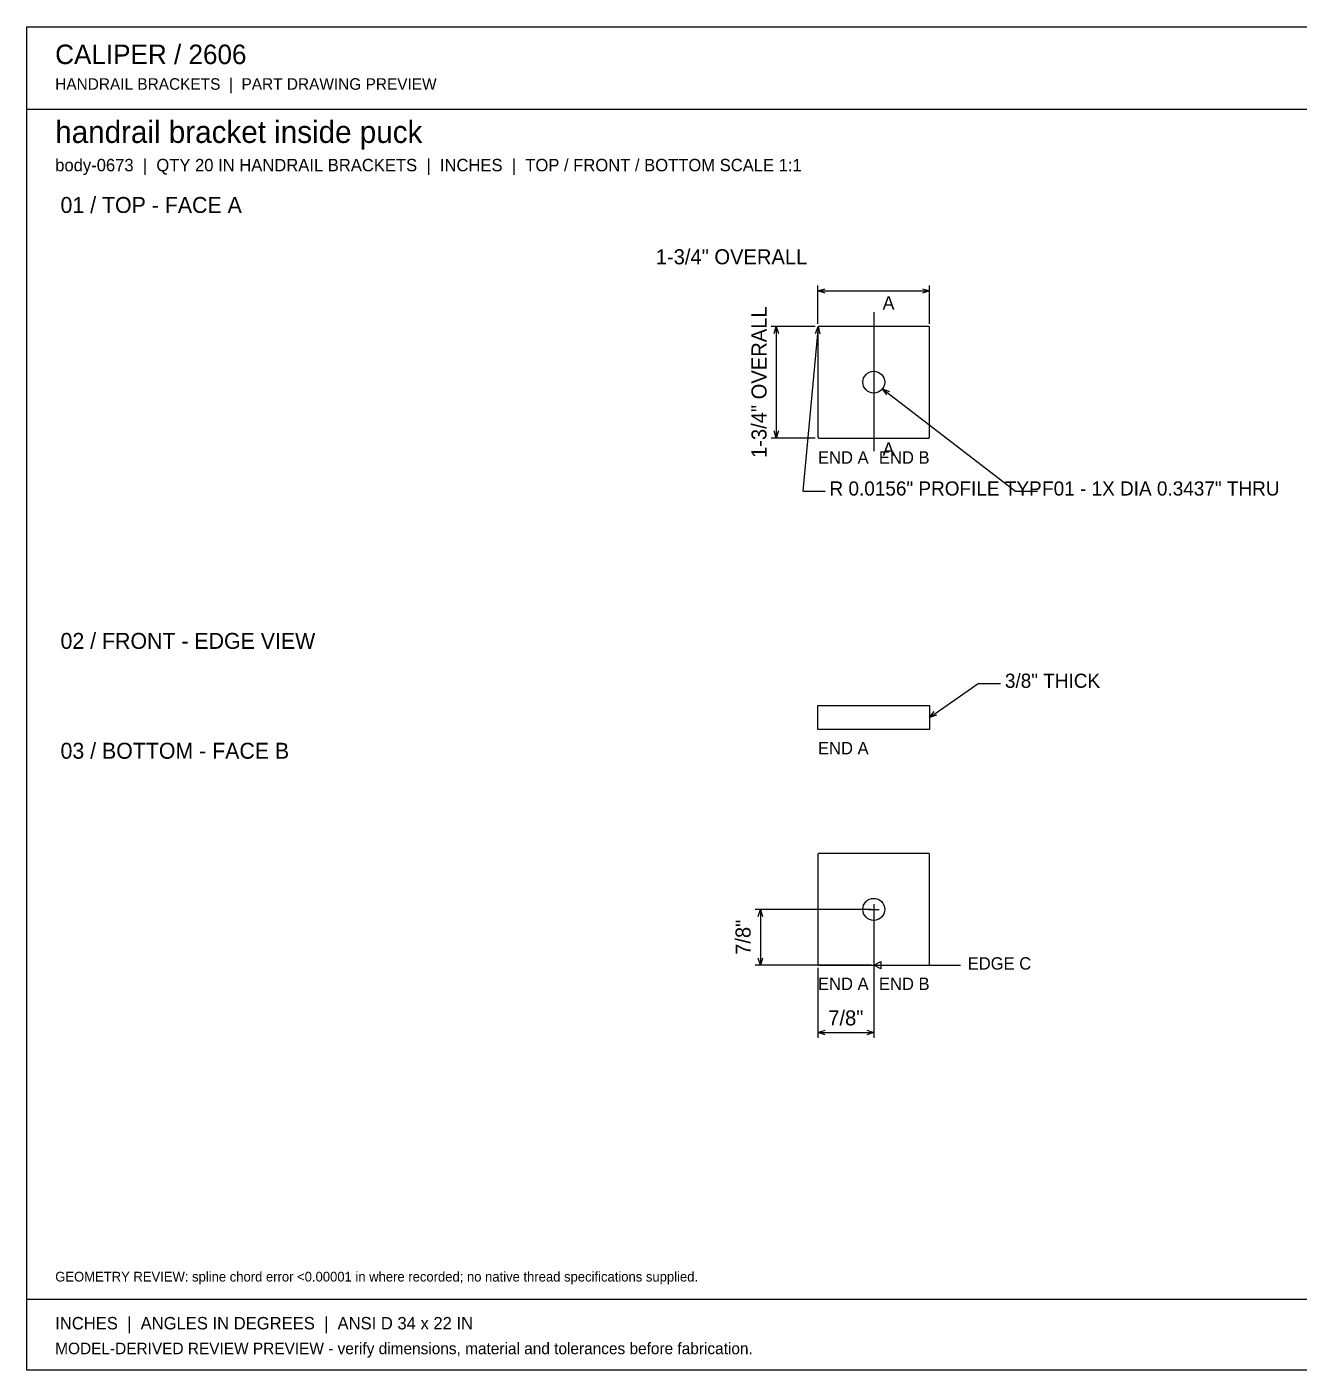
# Model space of a CAD drawing. Header units: inches. Extents: x 0.5 to 33.5, y 0.5 to 21.5.
# Drawn here: x 0.47 to 20.42, y 0.47 to 21.53 of the extents above; entities that cross this region are included whole.
import ezdxf
from ezdxf.enums import TextEntityAlignment as Align

# ---------------------------------------------------------------- set-up
doc = ezdxf.new("R2010")
doc.units = ezdxf.units.IN
doc.header["$MEASUREMENT"] = 0

msp = doc.modelspace()

# ---------------------------------------------------------------- linework, layer by layer
at = {"layer": 'ANNOTATION'}
for p, q in [((12.875, 16.875), (12.875, 17.472)), ((12.875, 17.389), (12.986, 17.424)), ((12.875, 17.389), (14.625, 17.389)), ((12.986, 17.354), (12.875, 17.389)), ((14.514, 17.424), (14.625, 17.389)), ((14.625, 17.389), (14.514, 17.354)), ((14.625, 16.875), (14.625, 17.472)), ((13.75, 17.056), (13.75, 14.875)), ((12.833, 16.833), (12.139, 16.833)), ((12.187, 16.722), (12.222, 16.833)), ((12.222, 16.833), (12.222, 15.083)), ((12.222, 16.833), (12.257, 16.722)), ((12.88, 16.829), (12.639, 14.25)), ((12.835, 16.721), (12.88, 16.829)), ((12.88, 16.829), (12.904, 16.715)), ((13.886, 15.854), (15.972, 14.25)), ((13.953, 15.758), (13.886, 15.854)), ((13.886, 15.854), (13.995, 15.813)), ((12.222, 15.083), (12.187, 15.194)), ((12.257, 15.194), (12.222, 15.083)), ((12.833, 15.083), (12.139, 15.083)), ((12.639, 14.25), (12.986, 14.25)), ((15.972, 14.25), (16.319, 14.25)), ((14.625, 10.701), (15.389, 11.236)), ((15.389, 11.236), (15.736, 11.236)), ((14.625, 10.701), (14.696, 10.794)), ((14.736, 10.737), (14.625, 10.701)), ((13.708, 7.694), (11.889, 7.694)), ((11.937, 7.583), (11.972, 7.694)), ((11.972, 7.694), (11.972, 6.819)), ((11.972, 7.694), (12.007, 7.583)), ((13.667, 7.694), (13.833, 7.694)), ((13.75, 7.778), (13.75, 7.611)), ((13.75, 7.653), (13.75, 5.681)), ((13.708, 6.819), (11.889, 6.819)), ((11.972, 6.819), (11.937, 6.931)), ((12.007, 6.931), (11.972, 6.819)), ((12.875, 6.778), (12.875, 5.681)), ((13.75, 6.819), (13.861, 6.875)), ((13.75, 6.819), (15.111, 6.819)), ((13.861, 6.764), (13.75, 6.819)), ((13.861, 6.875), (13.861, 6.764)), ((12.875, 5.764), (12.986, 5.799)), ((12.875, 5.764), (13.75, 5.764)), ((12.986, 5.729), (12.875, 5.764)), ((13.639, 5.799), (13.75, 5.764)), ((13.75, 5.764), (13.639, 5.729))]:
    msp.add_line(p, q, dxfattribs=at)
at = {"layer": 'OUTLINE'}
for p, q in [((0.472, 21.528), (33.528, 21.528)), ((0.472, 0.472), (0.472, 21.528)), ((0.472, 20.236), (33.528, 20.236)), ((12.876, 16.822), (12.875, 16.822)), ((12.875, 16.822), (12.875, 16.821)), ((12.875, 16.821), (12.875, 16.821)), ((12.875, 16.821), (12.875, 16.82)), ((12.875, 16.82), (12.875, 16.82)), ((12.875, 16.82), (12.875, 16.82)), ((12.875, 16.82), (12.875, 16.819)), ((12.875, 16.819), (12.875, 16.819)), ((12.875, 16.819), (12.875, 16.818)), ((12.875, 16.818), (12.875, 15.099)), ((12.875, 16.818), (12.875, 16.818)), ((12.875, 16.818), (12.875, 16.818)), ((12.877, 16.824), (12.876, 16.824)), ((12.876, 16.824), (12.876, 16.824)), ((12.876, 16.824), (12.876, 16.823)), ((12.876, 16.823), (12.876, 16.823)), ((12.876, 16.823), (12.876, 16.823)), ((12.876, 16.823), (12.876, 16.822)), ((12.876, 16.822), (12.876, 16.822)), ((12.878, 16.826), (12.877, 16.826)), ((12.877, 16.826), (12.877, 16.826)), ((12.877, 16.826), (12.877, 16.825)), ((12.877, 16.825), (12.877, 16.825)), ((12.877, 16.825), (12.877, 16.825)), ((12.877, 16.825), (12.877, 16.824)), ((12.879, 16.828), (12.878, 16.827)), ((12.878, 16.827), (12.878, 16.827)), ((12.878, 16.827), (12.878, 16.827)), ((12.878, 16.827), (12.878, 16.826)), ((12.88, 16.829), (12.879, 16.828)), ((12.879, 16.828), (12.879, 16.828)), ((12.879, 16.828), (12.879, 16.828)), ((12.879, 16.828), (12.879, 16.828)), ((12.881, 16.83), (12.88, 16.83)), ((12.88, 16.83), (12.88, 16.829)), ((12.88, 16.829), (12.88, 16.829)), ((12.88, 16.829), (12.88, 16.829)), ((12.882, 16.83), (12.881, 16.83)), ((12.881, 16.83), (12.881, 16.83)), ((12.881, 16.83), (12.881, 16.83)), ((12.883, 16.831), (12.882, 16.831)), ((12.882, 16.831), (12.882, 16.831)), ((12.882, 16.831), (12.882, 16.83)), ((12.884, 16.832), (12.883, 16.831)), ((12.883, 16.831), (12.883, 16.831)), ((12.883, 16.831), (12.883, 16.831)), ((12.885, 16.832), (12.884, 16.832)), ((12.884, 16.832), (12.884, 16.832)), ((12.884, 16.832), (12.884, 16.832)), ((12.886, 16.833), (12.885, 16.832)), ((12.885, 16.832), (12.885, 16.832)), ((12.885, 16.832), (12.885, 16.832)), ((12.887, 16.833), (12.886, 16.833)), ((12.886, 16.833), (12.886, 16.833)), ((12.886, 16.833), (12.886, 16.833)), ((12.888, 16.833), (12.887, 16.833)), ((12.887, 16.833), (12.887, 16.833)), ((12.889, 16.833), (12.888, 16.833)), ((12.888, 16.833), (12.888, 16.833)), ((12.888, 16.833), (12.888, 16.833)), ((12.89, 16.833), (12.889, 16.833)), ((12.889, 16.833), (12.889, 16.833)), ((12.889, 16.833), (12.889, 16.833)), ((12.891, 16.833), (12.89, 16.833)), ((12.89, 16.833), (12.89, 16.833)), ((14.609, 16.833), (12.891, 16.833)), ((14.61, 16.833), (14.609, 16.833)), ((14.611, 16.833), (14.61, 16.833)), ((14.61, 16.833), (14.61, 16.833)), ((14.612, 16.833), (14.611, 16.833)), ((14.611, 16.833), (14.611, 16.833)), ((14.611, 16.833), (14.611, 16.833)), ((14.613, 16.833), (14.612, 16.833)), ((14.612, 16.833), (14.612, 16.833)), ((14.612, 16.833), (14.612, 16.833)), ((14.614, 16.833), (14.613, 16.833)), ((14.613, 16.833), (14.613, 16.833)), ((14.615, 16.832), (14.614, 16.833)), ((14.614, 16.833), (14.614, 16.833)), ((14.614, 16.833), (14.614, 16.833)), ((14.616, 16.832), (14.615, 16.832)), ((14.615, 16.832), (14.615, 16.832)), ((14.615, 16.832), (14.615, 16.832)), ((14.617, 16.831), (14.616, 16.832)), ((14.616, 16.832), (14.616, 16.832)), ((14.616, 16.832), (14.616, 16.832)), ((14.618, 16.831), (14.617, 16.831)), ((14.617, 16.831), (14.617, 16.831)), ((14.617, 16.831), (14.617, 16.831)), ((14.618, 16.83), (14.618, 16.831)), ((14.618, 16.831), (14.618, 16.831)), ((14.619, 16.83), (14.618, 16.83)), ((14.62, 16.83), (14.619, 16.83)), ((14.619, 16.83), (14.619, 16.83)), ((14.619, 16.83), (14.619, 16.83)), ((14.62, 16.829), (14.62, 16.83)), ((14.621, 16.828), (14.62, 16.829)), ((14.62, 16.829), (14.62, 16.829)), ((14.62, 16.829), (14.62, 16.829)), ((14.622, 16.827), (14.621, 16.828)), ((14.621, 16.828), (14.621, 16.828)), ((14.621, 16.828), (14.621, 16.828)), ((14.621, 16.828), (14.621, 16.828)), ((14.622, 16.826), (14.622, 16.827)), ((14.622, 16.827), (14.622, 16.827)), ((14.622, 16.827), (14.622, 16.827)), ((14.623, 16.826), (14.622, 16.826)), ((14.623, 16.825), (14.623, 16.826)), ((14.623, 16.826), (14.623, 16.826)), ((14.623, 16.824), (14.623, 16.825)), ((14.623, 16.825), (14.623, 16.825)), ((14.623, 16.825), (14.623, 16.825)), ((14.624, 16.824), (14.623, 16.824)), ((14.624, 16.823), (14.624, 16.824)), ((14.624, 16.824), (14.624, 16.824)), ((14.624, 16.822), (14.624, 16.823)), ((14.624, 16.823), (14.624, 16.823)), ((14.624, 16.823), (14.624, 16.823)), ((14.625, 16.822), (14.624, 16.822)), ((14.624, 16.822), (14.624, 16.822)), ((14.625, 16.821), (14.625, 16.822)), ((14.625, 16.82), (14.625, 16.821)), ((14.625, 16.821), (14.625, 16.821)), ((14.625, 16.819), (14.625, 16.82)), ((14.625, 16.82), (14.625, 16.82)), ((14.625, 16.82), (14.625, 16.82)), ((14.625, 16.818), (14.625, 16.819)), ((14.625, 16.819), (14.625, 16.819)), ((14.625, 15.099), (14.625, 16.818)), ((14.625, 16.818), (14.625, 16.818)), ((14.625, 16.818), (14.625, 16.818)), ((12.875, 15.099), (12.875, 15.099)), ((12.875, 15.099), (12.875, 15.098)), ((12.875, 15.098), (12.875, 15.098)), ((12.875, 15.098), (12.875, 15.097)), ((12.875, 15.097), (12.875, 15.097)), ((12.875, 15.097), (12.875, 15.097)), ((12.875, 15.097), (12.875, 15.096)), ((12.875, 15.096), (12.875, 15.096)), ((12.875, 15.096), (12.875, 15.096)), ((12.875, 15.096), (12.875, 15.095)), ((12.875, 15.095), (12.876, 15.095)), ((12.876, 15.095), (12.876, 15.094)), ((12.876, 15.094), (12.876, 15.094)), ((12.876, 15.094), (12.876, 15.094)), ((12.876, 15.094), (12.876, 15.093)), ((12.876, 15.093), (12.876, 15.093)), ((12.876, 15.093), (12.876, 15.093)), ((12.876, 15.093), (12.877, 15.092)), ((12.877, 15.092), (12.877, 15.092)), ((12.877, 15.092), (12.877, 15.092)), ((12.877, 15.092), (12.877, 15.091)), ((12.877, 15.091), (12.877, 15.091)), ((12.877, 15.091), (12.877, 15.091)), ((12.877, 15.091), (12.878, 15.09)), ((12.878, 15.09), (12.878, 15.09)), ((12.878, 15.09), (12.878, 15.09)), ((12.878, 15.09), (12.878, 15.089)), ((12.878, 15.089), (12.879, 15.089)), ((12.879, 15.089), (12.879, 15.089)), ((12.879, 15.089), (12.879, 15.088)), ((12.879, 15.088), (12.879, 15.088)), ((12.879, 15.088), (12.88, 15.088)), ((12.88, 15.088), (12.88, 15.088)), ((12.88, 15.088), (12.88, 15.087)), ((12.88, 15.087), (12.88, 15.087)), ((12.88, 15.087), (12.881, 15.087)), ((12.881, 15.087), (12.881, 15.087)), ((12.881, 15.087), (12.881, 15.086)), ((12.881, 15.086), (12.882, 15.086)), ((12.882, 15.086), (12.882, 15.086)), ((12.882, 15.086), (12.882, 15.086)), ((12.882, 15.086), (12.883, 15.086)), ((12.883, 15.086), (12.883, 15.085)), ((12.883, 15.085), (12.883, 15.085)), ((12.883, 15.085), (12.884, 15.085)), ((12.884, 15.085), (12.884, 15.085)), ((12.884, 15.085), (12.884, 15.085)), ((12.884, 15.085), (12.885, 15.085)), ((12.885, 15.085), (12.885, 15.084)), ((12.885, 15.084), (12.885, 15.084)), ((12.885, 15.084), (12.886, 15.084)), ((12.886, 15.084), (12.886, 15.084)), ((12.886, 15.084), (12.886, 15.084)), ((12.886, 15.084), (12.887, 15.084)), ((12.887, 15.084), (12.887, 15.084)), ((12.887, 15.084), (12.888, 15.084)), ((12.888, 15.084), (12.888, 15.084)), ((12.888, 15.084), (12.888, 15.084)), ((12.888, 15.084), (12.889, 15.083)), ((12.889, 15.083), (12.889, 15.083)), ((12.889, 15.083), (12.889, 15.083)), ((12.889, 15.083), (12.89, 15.083)), ((12.89, 15.083), (12.89, 15.083)), ((12.89, 15.083), (12.891, 15.083)), ((12.891, 15.083), (14.609, 15.083)), ((14.609, 15.083), (14.61, 15.083)), ((14.61, 15.083), (14.61, 15.083)), ((14.61, 15.083), (14.611, 15.083)), ((14.611, 15.083), (14.612, 15.084)), ((14.611, 15.083), (14.611, 15.083)), ((14.611, 15.083), (14.611, 15.083)), ((14.612, 15.084), (14.612, 15.084)), ((14.612, 15.084), (14.612, 15.084)), ((14.612, 15.084), (14.613, 15.084)), ((14.613, 15.084), (14.613, 15.084)), ((14.613, 15.084), (14.614, 15.084)), ((14.614, 15.084), (14.614, 15.084)), ((14.614, 15.084), (14.614, 15.084)), ((14.614, 15.084), (14.615, 15.084)), ((14.615, 15.084), (14.615, 15.085)), ((14.615, 15.085), (14.616, 15.085)), ((14.615, 15.084), (14.615, 15.084)), ((14.616, 15.085), (14.616, 15.085)), ((14.616, 15.085), (14.616, 15.085)), ((14.616, 15.085), (14.617, 15.085)), ((14.617, 15.085), (14.617, 15.086)), ((14.617, 15.086), (14.618, 15.086)), ((14.617, 15.085), (14.617, 15.085)), ((14.618, 15.086), (14.618, 15.086)), ((14.618, 15.086), (14.618, 15.086)), ((14.618, 15.086), (14.619, 15.086)), ((14.619, 15.086), (14.619, 15.087)), ((14.619, 15.087), (14.619, 15.087)), ((14.619, 15.087), (14.62, 15.087)), ((14.62, 15.087), (14.62, 15.088)), ((14.62, 15.088), (14.62, 15.088)), ((14.62, 15.088), (14.621, 15.088)), ((14.62, 15.087), (14.62, 15.087)), ((14.621, 15.088), (14.621, 15.089)), ((14.621, 15.089), (14.621, 15.089)), ((14.621, 15.089), (14.622, 15.089)), ((14.621, 15.088), (14.621, 15.088)), ((14.622, 15.09), (14.623, 15.091)), ((14.622, 15.089), (14.622, 15.09)), ((14.622, 15.09), (14.622, 15.09)), ((14.622, 15.09), (14.622, 15.09)), ((14.623, 15.092), (14.624, 15.093)), ((14.623, 15.091), (14.623, 15.092)), ((14.623, 15.092), (14.623, 15.092)), ((14.623, 15.092), (14.623, 15.092)), ((14.623, 15.091), (14.623, 15.091)), ((14.623, 15.091), (14.623, 15.091)), ((14.624, 15.094), (14.624, 15.095)), ((14.624, 15.095), (14.625, 15.095)), ((14.624, 15.093), (14.624, 15.094)), ((14.624, 15.094), (14.624, 15.094)), ((14.624, 15.094), (14.624, 15.094)), ((14.624, 15.093), (14.624, 15.093)), ((14.624, 15.093), (14.624, 15.093)), ((14.625, 15.098), (14.625, 15.099)), ((14.625, 15.099), (14.625, 15.099)), ((14.625, 15.097), (14.625, 15.098)), ((14.625, 15.098), (14.625, 15.098)), ((14.625, 15.096), (14.625, 15.097)), ((14.625, 15.097), (14.625, 15.097)), ((14.625, 15.097), (14.625, 15.097)), ((14.625, 15.095), (14.625, 15.096)), ((14.625, 15.096), (14.625, 15.096)), ((14.625, 15.096), (14.625, 15.096)), ((12.875, 10.889), (14.625, 10.889)), ((12.875, 10.514), (12.875, 10.889)), ((14.625, 10.889), (14.625, 10.514)), ((14.625, 10.514), (12.875, 10.514)), ((12.876, 8.558), (12.875, 8.558)), ((12.875, 8.558), (12.875, 8.557)), ((12.875, 8.557), (12.875, 8.557)), ((12.875, 8.557), (12.875, 8.556)), ((12.875, 8.556), (12.875, 8.556)), ((12.875, 8.556), (12.875, 8.556)), ((12.875, 8.556), (12.875, 8.555)), ((12.875, 8.555), (12.875, 8.555)), ((12.875, 8.555), (12.875, 8.555)), ((12.875, 8.555), (12.875, 8.554)), ((12.875, 8.554), (12.875, 8.554)), ((12.875, 8.554), (12.875, 6.835)), ((12.877, 8.56), (12.876, 8.56)), ((12.876, 8.56), (12.876, 8.56)), ((12.876, 8.56), (12.876, 8.559)), ((12.876, 8.559), (12.876, 8.559)), ((12.876, 8.559), (12.876, 8.559)), ((12.876, 8.559), (12.876, 8.558)), ((12.876, 8.558), (12.876, 8.558)), ((12.878, 8.563), (12.877, 8.562)), ((12.877, 8.562), (12.877, 8.562)), ((12.877, 8.562), (12.877, 8.562)), ((12.877, 8.562), (12.877, 8.561)), ((12.877, 8.561), (12.877, 8.561)), ((12.877, 8.561), (12.877, 8.56)), ((12.879, 8.564), (12.878, 8.563)), ((12.878, 8.563), (12.878, 8.563)), ((12.878, 8.563), (12.878, 8.563)), ((12.878, 8.563), (12.878, 8.563)), ((12.88, 8.565), (12.879, 8.565)), ((12.879, 8.565), (12.879, 8.564)), ((12.879, 8.564), (12.879, 8.564)), ((12.879, 8.564), (12.879, 8.564)), ((12.881, 8.566), (12.88, 8.566)), ((12.88, 8.566), (12.88, 8.565)), ((12.88, 8.565), (12.88, 8.565)), ((12.88, 8.565), (12.88, 8.565)), ((12.882, 8.567), (12.881, 8.566)), ((12.881, 8.566), (12.881, 8.566)), ((12.881, 8.566), (12.881, 8.566)), ((12.883, 8.567), (12.882, 8.567)), ((12.882, 8.567), (12.882, 8.567)), ((12.882, 8.567), (12.882, 8.567)), ((12.884, 8.568), (12.883, 8.568)), ((12.883, 8.568), (12.883, 8.567)), ((12.883, 8.567), (12.883, 8.567)), ((12.885, 8.568), (12.884, 8.568)), ((12.884, 8.568), (12.884, 8.568)), ((12.884, 8.568), (12.884, 8.568)), ((12.886, 8.569), (12.885, 8.569)), ((12.885, 8.569), (12.885, 8.568)), ((12.885, 8.568), (12.885, 8.568)), ((12.887, 8.569), (12.886, 8.569)), ((12.886, 8.569), (12.886, 8.569)), ((12.886, 8.569), (12.886, 8.569)), ((12.888, 8.569), (12.887, 8.569)), ((12.887, 8.569), (12.887, 8.569)), ((12.889, 8.569), (12.888, 8.569)), ((12.888, 8.569), (12.888, 8.569)), ((12.888, 8.569), (12.888, 8.569)), ((12.89, 8.569), (12.889, 8.569)), ((12.889, 8.569), (12.889, 8.569)), ((12.889, 8.569), (12.889, 8.569)), ((12.891, 8.569), (12.89, 8.569)), ((12.89, 8.569), (12.89, 8.569)), ((14.609, 8.569), (12.891, 8.569)), ((14.61, 8.569), (14.609, 8.569)), ((14.611, 8.569), (14.61, 8.569)), ((14.61, 8.569), (14.61, 8.569)), ((14.612, 8.569), (14.611, 8.569)), ((14.611, 8.569), (14.611, 8.569)), ((14.611, 8.569), (14.611, 8.569)), ((14.613, 8.569), (14.612, 8.569)), ((14.612, 8.569), (14.612, 8.569)), ((14.612, 8.569), (14.612, 8.569)), ((14.614, 8.569), (14.613, 8.569)), ((14.613, 8.569), (14.613, 8.569)), ((14.615, 8.569), (14.614, 8.569)), ((14.614, 8.569), (14.614, 8.569)), ((14.614, 8.569), (14.614, 8.569)), ((14.615, 8.568), (14.615, 8.569)), ((14.616, 8.568), (14.615, 8.568)), ((14.615, 8.568), (14.615, 8.568)), ((14.617, 8.568), (14.616, 8.568)), ((14.616, 8.568), (14.616, 8.568)), ((14.616, 8.568), (14.616, 8.568)), ((14.617, 8.567), (14.617, 8.568)), ((14.618, 8.567), (14.617, 8.567)), ((14.617, 8.567), (14.617, 8.567)), ((14.619, 8.566), (14.618, 8.567)), ((14.618, 8.567), (14.618, 8.567)), ((14.618, 8.567), (14.618, 8.567)), ((14.62, 8.566), (14.619, 8.566)), ((14.619, 8.566), (14.619, 8.566)), ((14.619, 8.566), (14.619, 8.566)), ((14.62, 8.565), (14.62, 8.566)), ((14.621, 8.565), (14.62, 8.565)), ((14.62, 8.565), (14.62, 8.565)), ((14.62, 8.565), (14.62, 8.565)), ((14.621, 8.564), (14.621, 8.565)), ((14.622, 8.563), (14.621, 8.564)), ((14.621, 8.564), (14.621, 8.564)), ((14.621, 8.564), (14.621, 8.564)), ((14.623, 8.562), (14.622, 8.563)), ((14.622, 8.563), (14.622, 8.563)), ((14.622, 8.563), (14.622, 8.563)), ((14.622, 8.563), (14.622, 8.563)), ((14.623, 8.561), (14.623, 8.562)), ((14.623, 8.562), (14.623, 8.562)), ((14.623, 8.562), (14.623, 8.562)), ((14.623, 8.56), (14.623, 8.561)), ((14.623, 8.561), (14.623, 8.561)), ((14.624, 8.56), (14.623, 8.56)), ((14.624, 8.559), (14.624, 8.56)), ((14.624, 8.56), (14.624, 8.56)), ((14.624, 8.558), (14.624, 8.559)), ((14.624, 8.559), (14.624, 8.559)), ((14.624, 8.559), (14.624, 8.559)), ((14.625, 8.558), (14.624, 8.558)), ((14.624, 8.558), (14.624, 8.558)), ((14.625, 8.557), (14.625, 8.558)), ((14.625, 8.556), (14.625, 8.557)), ((14.625, 8.557), (14.625, 8.557)), ((14.625, 8.555), (14.625, 8.556)), ((14.625, 8.556), (14.625, 8.556)), ((14.625, 8.556), (14.625, 8.556)), ((14.625, 8.554), (14.625, 8.555)), ((14.625, 8.555), (14.625, 8.555)), ((14.625, 8.555), (14.625, 8.555)), ((14.625, 6.835), (14.625, 8.554)), ((14.625, 8.554), (14.625, 8.554)), ((12.875, 6.835), (12.875, 6.835)), ((12.875, 6.835), (12.875, 6.834)), ((12.875, 6.834), (12.875, 6.834)), ((12.875, 6.834), (12.875, 6.834)), ((12.875, 6.834), (12.875, 6.833)), ((12.875, 6.833), (12.875, 6.833)), ((12.875, 6.833), (12.875, 6.832)), ((12.875, 6.832), (12.875, 6.832)), ((12.875, 6.832), (12.875, 6.832)), ((12.875, 6.832), (12.875, 6.831)), ((12.875, 6.831), (12.876, 6.831)), ((12.876, 6.831), (12.876, 6.831)), ((12.876, 6.831), (12.876, 6.83)), ((12.876, 6.83), (12.876, 6.83)), ((12.876, 6.83), (12.876, 6.829)), ((12.876, 6.829), (12.876, 6.829)), ((12.876, 6.829), (12.876, 6.829)), ((12.876, 6.829), (12.877, 6.828)), ((12.877, 6.828), (12.877, 6.828)), ((12.877, 6.828), (12.877, 6.828)), ((12.877, 6.828), (12.877, 6.827)), ((12.877, 6.827), (12.877, 6.827)), ((12.877, 6.827), (12.877, 6.827)), ((12.877, 6.827), (12.878, 6.826)), ((12.878, 6.826), (12.878, 6.826)), ((12.878, 6.826), (12.878, 6.826)), ((12.878, 6.826), (12.878, 6.825)), ((12.878, 6.825), (12.879, 6.825)), ((12.879, 6.825), (12.879, 6.825)), ((12.879, 6.825), (12.879, 6.825)), ((12.879, 6.825), (12.879, 6.824)), ((12.879, 6.824), (12.88, 6.824)), ((12.88, 6.824), (12.88, 6.824)), ((12.88, 6.824), (12.88, 6.823)), ((12.88, 6.823), (12.88, 6.823)), ((12.88, 6.823), (12.881, 6.823)), ((12.881, 6.823), (12.881, 6.823)), ((12.881, 6.823), (12.881, 6.823)), ((12.881, 6.823), (12.882, 6.822)), ((12.882, 6.822), (12.882, 6.822)), ((12.882, 6.822), (12.882, 6.822)), ((12.882, 6.822), (12.883, 6.822)), ((12.883, 6.822), (12.883, 6.821)), ((12.883, 6.821), (12.883, 6.821)), ((12.883, 6.821), (12.884, 6.821)), ((12.884, 6.821), (12.884, 6.821)), ((12.884, 6.821), (12.884, 6.821)), ((12.884, 6.821), (12.885, 6.821)), ((12.885, 6.821), (12.885, 6.82)), ((12.885, 6.82), (12.885, 6.82)), ((12.885, 6.82), (12.886, 6.82)), ((12.886, 6.82), (12.886, 6.82)), ((12.886, 6.82), (12.886, 6.82)), ((12.886, 6.82), (12.887, 6.82)), ((12.887, 6.82), (12.887, 6.82)), ((12.887, 6.82), (12.888, 6.82)), ((12.888, 6.82), (12.888, 6.82)), ((12.888, 6.82), (12.888, 6.82)), ((12.888, 6.82), (12.889, 6.82)), ((12.889, 6.82), (12.889, 6.82)), ((12.889, 6.82), (12.889, 6.819)), ((12.889, 6.819), (12.89, 6.819)), ((12.89, 6.819), (12.89, 6.819)), ((12.89, 6.819), (12.891, 6.819)), ((12.891, 6.819), (14.609, 6.819)), ((14.609, 6.819), (14.61, 6.819)), ((14.61, 6.819), (14.61, 6.819)), ((14.61, 6.819), (14.611, 6.819)), ((14.611, 6.819), (14.611, 6.82)), ((14.611, 6.82), (14.611, 6.82)), ((14.611, 6.82), (14.612, 6.82)), ((14.612, 6.82), (14.612, 6.82)), ((14.612, 6.82), (14.612, 6.82)), ((14.612, 6.82), (14.613, 6.82)), ((14.613, 6.82), (14.613, 6.82)), ((14.613, 6.82), (14.614, 6.82)), ((14.614, 6.82), (14.614, 6.82)), ((14.614, 6.82), (14.614, 6.82)), ((14.614, 6.82), (14.615, 6.82)), ((14.615, 6.82), (14.615, 6.821)), ((14.615, 6.821), (14.616, 6.821)), ((14.615, 6.82), (14.615, 6.82)), ((14.616, 6.821), (14.616, 6.821)), ((14.616, 6.821), (14.616, 6.821)), ((14.616, 6.821), (14.617, 6.821)), ((14.617, 6.821), (14.617, 6.822)), ((14.617, 6.822), (14.618, 6.822)), ((14.617, 6.821), (14.617, 6.821)), ((14.618, 6.822), (14.619, 6.823)), ((14.618, 6.822), (14.618, 6.822)), ((14.618, 6.822), (14.618, 6.822)), ((14.619, 6.823), (14.619, 6.823)), ((14.619, 6.823), (14.619, 6.823)), ((14.619, 6.823), (14.62, 6.823)), ((14.62, 6.823), (14.62, 6.824)), ((14.62, 6.824), (14.62, 6.824)), ((14.62, 6.824), (14.621, 6.824)), ((14.62, 6.823), (14.62, 6.823)), ((14.621, 6.824), (14.621, 6.825)), ((14.621, 6.825), (14.621, 6.825)), ((14.621, 6.825), (14.621, 6.825)), ((14.621, 6.825), (14.622, 6.825)), ((14.622, 6.826), (14.623, 6.827)), ((14.622, 6.825), (14.622, 6.826)), ((14.622, 6.826), (14.622, 6.826)), ((14.622, 6.826), (14.622, 6.826)), ((14.623, 6.828), (14.624, 6.829)), ((14.623, 6.827), (14.623, 6.828)), ((14.623, 6.828), (14.623, 6.828)), ((14.623, 6.828), (14.623, 6.828)), ((14.623, 6.827), (14.623, 6.827)), ((14.623, 6.827), (14.623, 6.827)), ((14.624, 6.83), (14.624, 6.831)), ((14.624, 6.831), (14.624, 6.831)), ((14.624, 6.831), (14.625, 6.831)), ((14.624, 6.829), (14.624, 6.83)), ((14.624, 6.83), (14.624, 6.83)), ((14.624, 6.829), (14.624, 6.829)), ((14.624, 6.829), (14.624, 6.829)), ((14.625, 6.834), (14.625, 6.835)), ((14.625, 6.835), (14.625, 6.835)), ((14.625, 6.833), (14.625, 6.834)), ((14.625, 6.834), (14.625, 6.834)), ((14.625, 6.834), (14.625, 6.834)), ((14.625, 6.832), (14.625, 6.833)), ((14.625, 6.833), (14.625, 6.833)), ((14.625, 6.831), (14.625, 6.832)), ((14.625, 6.832), (14.625, 6.832)), ((14.625, 6.832), (14.625, 6.832)), ((0.472, 1.583), (33.528, 1.583)), ((33.528, 0.472), (0.472, 0.472))]:
    msp.add_line(p, q, dxfattribs=at)
for centre in [(13.75, 15.958), (13.75, 7.694)]:
    msp.add_circle(centre, 0.172, dxfattribs=at)

# ---------------------------------------------------------------- texts
at = {"layer": 'ANNOTATION'}
for s, height, p in [('CALIPER / 2606', 0.30556, (0.917, 20.944)), ('HANDRAIL BRACKETS  |  PART DRAWING PREVIEW', 0.18056, (0.917, 20.542)), ('handrail bracket inside puck', 0.34722, (0.917, 19.708)), ('body-0673  |  QTY 20 IN HANDRAIL BRACKETS  |  INCHES  |  TOP / FRONT / BOTTOM SCALE 1:1', 0.19444, (0.917, 19.264)), ('01 / TOP - FACE A', 0.25, (1, 18.611)), ('A', 0.208, (13.889, 17.097)), ('A', 0.208, (13.889, 14.806)), ('END A', 0.1944, (12.875, 14.681)), ('R 0.0156" PROFILE TYP', 0.22222, (13.056, 14.181)), ('F01 - 1X DIA 0.3437" THRU', 0.22222, (16.389, 14.181)), ('02 / FRONT - EDGE VIEW', 0.25, (1, 11.778)), ('3/8" THICK', 0.2222, (15.806, 11.167)), ('03 / BOTTOM - FACE B', 0.25, (1, 10.056)), ('END A', 0.1944, (12.875, 10.125)), ('EDGE C', 0.1944, (15.222, 6.75)), ('END A', 0.1944, (12.875, 6.431)), ('GEOMETRY REVIEW: spline chord error <0.00001 in where recorded; no native thread specifications supplied.', 0.152778, (0.917, 1.861)), ('INCHES  |  ANGLES IN DEGREES  |  ANSI D 34 x 22 IN', 0.19444, (0.917, 1.111)), ('MODEL-DERIVED REVIEW PREVIEW - verify dimensions, material and tolerances before fabrication.', 0.18056, (0.917, 0.722))]:
    msp.add_text(s, height=height, dxfattribs=at).set_placement(p)
for s, height, p in [('1-3/4" OVERALL', 0.23611, (12.708, 17.806)), ('END B', 0.1944, (14.625, 14.681)), ('END B', 0.1944, (14.625, 6.431))]:
    msp.add_text(s, height=height, dxfattribs=at).set_placement(p, align=Align.RIGHT)
for s, height, p in [('1-3/4" OVERALL', 0.23611, (12.069, 15.958)), ('7/8"', 0.2361, (11.819, 7.257))]:
    msp.add_text(s, height=height, rotation=90, dxfattribs=at).set_placement(p, align=Align.CENTER)
msp.add_text('7/8"', height=0.2361, dxfattribs=at).set_placement((13.312, 5.875), align=Align.CENTER)

doc.saveas('drawing.dxf')
